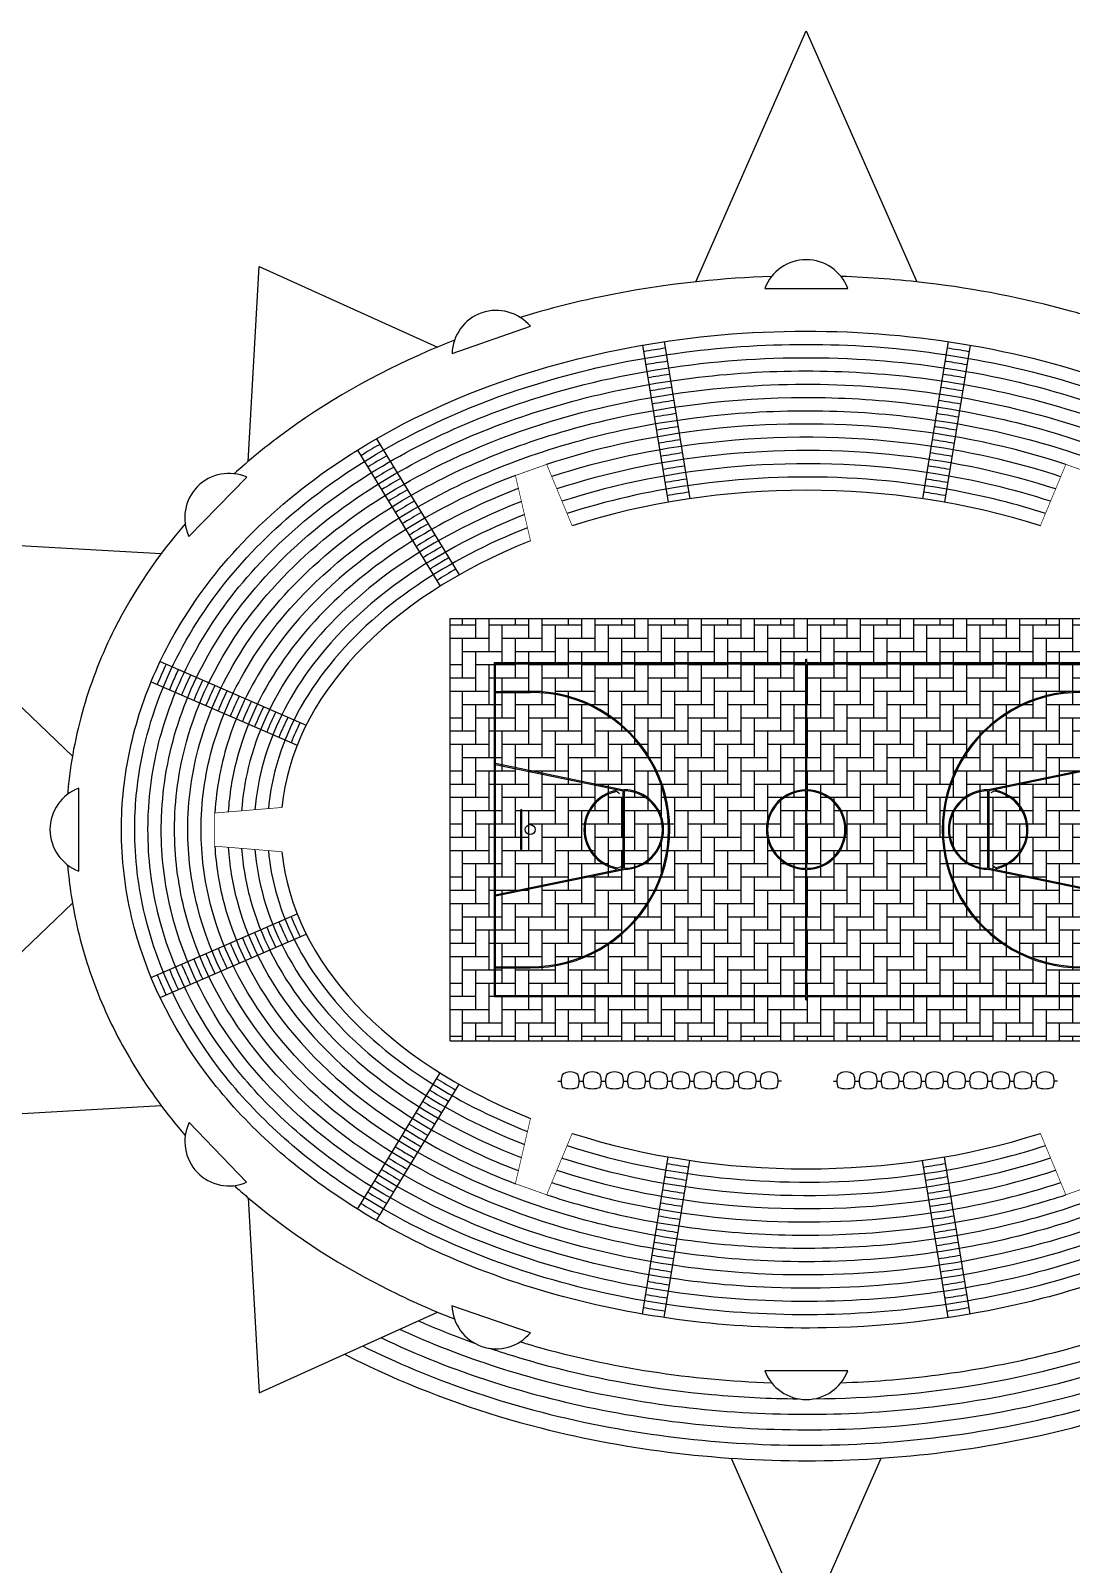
# Model space of a CAD drawing. Header units: inches. Extents: x 78 to 302, y -105 to 74.
# Drawn here: x 163.5 to 210.5, y -43.1 to 26.3 of the extents above; entities that cross this region are included whole.
import ezdxf

# ---------------------------------------------------------------- set-up
doc = ezdxf.new("R2010")
doc.units = ezdxf.units.IN
doc.header["$LTSCALE"] = 0.05
doc.header["$MEASUREMENT"] = 0
for name, color, linetype in [('20', 10, 'Continuous'), ('Duela', 252, 'Continuous'), ('Escaleras', 4, 'Continuous'), ('rayas', 7, 'Continuous')]:
    doc.layers.add(name, color=color, linetype=linetype)

msp = doc.modelspace()

# ---------------------------------------------------------------- hatches: boundary and pattern name
at = {"layer": 'Duela'}
h = msp.add_hatch(dxfattribs=at)
h.set_pattern_fill('AR-HBONE', color=256, scale=0.15, angle=45, style=0)
h.paths.add_polyline_path([(214.6443, -0.29443), (182.4443, -0.29443), (182.4443, -19.39443), (214.6443, -19.39443)])

# ---------------------------------------------------------------- linework, layer by layer
at = {"layer": '20', "const_width": 0.05}
for points in [[(187.30288, -21.22851), (187.46003, -21.22851)], [(188.28103, -21.22851), (188.46003, -21.22851)], [(189.28103, -21.22851), (189.46003, -21.22851)], [(190.28103, -21.22851), (190.46003, -21.22851)], [(191.28103, -21.22851), (191.46003, -21.22851)], [(192.28103, -21.22851), (192.46003, -21.22851)], [(193.28103, -21.22851), (193.46003, -21.22851)], [(194.28103, -21.22851), (194.46003, -21.22851)], [(195.28103, -21.22851), (195.46003, -21.22851)], [(196.28103, -21.22851), (196.46003, -21.22851)], [(197.28119, -21.21311), (197.43833, -21.21311)], [(199.77298, -21.22851), (199.93013, -21.22851)], [(200.75113, -21.22851), (200.93013, -21.22851)], [(201.75113, -21.22851), (201.93013, -21.22851)], [(202.75113, -21.22851), (202.93013, -21.22851)], [(203.75113, -21.22851), (203.93013, -21.22851)], [(204.75113, -21.22851), (204.93013, -21.22851)], [(205.75113, -21.22851), (205.93013, -21.22851)], [(206.75113, -21.22851), (206.93013, -21.22851)], [(207.75113, -21.22851), (207.93013, -21.22851)], [(208.75113, -21.22851), (208.93013, -21.22851)], [(209.75129, -21.21311), (209.90843, -21.21311)]]:
    msp.add_lwpolyline(points, dxfattribs=at)
at = {"layer": '20'}
for centre, radius, start, end in [((187.87053, -21.38811), 0.58333, 53.1301024, 126.8698976), ((188.87053, -21.38811), 0.58333, 53.1301024, 126.8698976), ((189.87053, -21.38811), 0.58333, 53.1301024, 126.8698976), ((190.87053, -21.38811), 0.58333, 53.1301024, 126.8698976), ((191.87053, -21.38811), 0.58333, 53.1301024, 126.8698976), ((192.87053, -21.38811), 0.58333, 53.1301024, 126.8698976), ((193.87053, -21.38811), 0.58333, 53.1301024, 126.8698976), ((194.87053, -21.38811), 0.58333, 53.1301024, 126.8698976), ((195.87053, -21.38811), 0.58333, 53.1301024, 126.8698976), ((196.87053, -21.38811), 0.58333, 53.1301024, 126.8698976), ((200.34063, -21.38811), 0.58333, 53.1301024, 126.8698976), ((201.34063, -21.38811), 0.58333, 53.1301024, 126.8698976), ((202.34063, -21.38811), 0.58333, 53.1301024, 126.8698976), ((203.34063, -21.38811), 0.58333, 53.1301024, 126.8698976), ((204.34063, -21.38811), 0.58333, 53.1301024, 126.8698976), ((205.34063, -21.38811), 0.58333, 53.1301024, 126.8698976), ((206.34063, -21.38811), 0.58333, 53.1301024, 126.8698976), ((207.34063, -21.38811), 0.58333, 53.1301024, 126.8698976), ((208.34063, -21.38811), 0.58333, 53.1301024, 126.8698976), ((209.34063, -21.38811), 0.58333, 53.1301024, 126.8698976), ((188.19136, -21.21311), 0.7315, 156.5014343, 203.4985657), ((187.54969, -21.21311), 0.7315, 336.5014343, 23.4985657), ((189.19136, -21.21311), 0.7315, 156.5014343, 203.4985657), ((188.54969, -21.21311), 0.7315, 336.5014343, 23.4985657), ((190.19136, -21.21311), 0.7315, 156.5014343, 203.4985657), ((189.54969, -21.21311), 0.7315, 336.5014343, 23.4985657), ((191.19136, -21.21311), 0.7315, 156.5014343, 203.4985657), ((190.54969, -21.21311), 0.7315, 336.5014343, 23.4985657), ((192.19136, -21.21311), 0.7315, 156.5014343, 203.4985657), ((191.54969, -21.21311), 0.7315, 336.5014343, 23.4985657), ((193.19136, -21.21311), 0.7315, 156.5014343, 203.4985657), ((192.54969, -21.21311), 0.7315, 336.5014343, 23.4985657), ((194.19136, -21.21311), 0.7315, 156.5014343, 203.4985657), ((193.54969, -21.21311), 0.7315, 336.5014343, 23.4985657), ((195.19136, -21.21311), 0.7315, 156.5014343, 203.4985657), ((194.54969, -21.21311), 0.7315, 336.5014343, 23.4985657), ((196.19136, -21.21311), 0.7315, 156.5014343, 203.4985657), ((195.54969, -21.21311), 0.7315, 336.5014343, 23.4985657), ((197.19136, -21.21311), 0.7315, 156.5014343, 203.4985657), ((196.54969, -21.21311), 0.7315, 336.5014343, 23.4985657), ((200.66146, -21.21311), 0.7315, 156.5014343, 203.4985657), ((200.01979, -21.21311), 0.7315, 336.5014343, 23.4985657), ((201.66146, -21.21311), 0.7315, 156.5014343, 203.4985657), ((201.01979, -21.21311), 0.7315, 336.5014343, 23.4985657), ((202.66146, -21.21311), 0.7315, 156.5014343, 203.4985657), ((202.01979, -21.21311), 0.7315, 336.5014343, 23.4985657), ((203.66146, -21.21311), 0.7315, 156.5014343, 203.4985657), ((203.01979, -21.21311), 0.7315, 336.5014343, 23.4985657), ((204.66146, -21.21311), 0.7315, 156.5014343, 203.4985657), ((204.01979, -21.21311), 0.7315, 336.5014343, 23.4985657), ((205.66146, -21.21311), 0.7315, 156.5014343, 203.4985657), ((205.01979, -21.21311), 0.7315, 336.5014343, 23.4985657), ((206.66146, -21.21311), 0.7315, 156.5014343, 203.4985657), ((206.01979, -21.21311), 0.7315, 336.5014343, 23.4985657), ((207.66146, -21.21311), 0.7315, 156.5014343, 203.4985657), ((207.01979, -21.21311), 0.7315, 336.5014343, 23.4985657), ((208.66146, -21.21311), 0.7315, 156.5014343, 203.4985657), ((208.01979, -21.21311), 0.7315, 336.5014343, 23.4985657), ((209.66146, -21.21311), 0.7315, 156.5014343, 203.4985657), ((209.01979, -21.21311), 0.7315, 336.5014343, 23.4985657), ((187.87053, -20.49124), 1.07227, 250.9489913, 289.0510087), ((188.87053, -20.49124), 1.07227, 250.9489913, 289.0510087), ((189.87053, -20.49124), 1.07227, 250.9489913, 289.0510087), ((190.87053, -20.49124), 1.07227, 250.9489913, 289.0510087), ((191.87053, -20.49124), 1.07227, 250.9489913, 289.0510087), ((192.87053, -20.49124), 1.07227, 250.9489913, 289.0510087), ((193.87053, -20.49124), 1.07227, 250.9489913, 289.0510087), ((194.87053, -20.49124), 1.07227, 250.9489913, 289.0510087), ((195.87053, -20.49124), 1.07227, 250.9489913, 289.0510087), ((196.87053, -20.49124), 1.07227, 250.9489913, 289.0510087), ((200.34063, -20.49124), 1.07227, 250.9489913, 289.0510087), ((201.34063, -20.49124), 1.07227, 250.9489913, 289.0510087), ((202.34063, -20.49124), 1.07227, 250.9489913, 289.0510087), ((203.34063, -20.49124), 1.07227, 250.9489913, 289.0510087), ((204.34063, -20.49124), 1.07227, 250.9489913, 289.0510087), ((205.34063, -20.49124), 1.07227, 250.9489913, 289.0510087), ((206.34063, -20.49124), 1.07227, 250.9489913, 289.0510087), ((207.34063, -20.49124), 1.07227, 250.9489913, 289.0510087), ((208.34063, -20.49124), 1.07227, 250.9489913, 289.0510087), ((209.34063, -20.49124), 1.07227, 250.9489913, 289.0510087)]:
    msp.add_arc(centre, radius, start, end, dxfattribs=at)
at = {"layer": 'Duela'}
for p, q in [((182.4443, -19.39443), (182.4443, -0.29443)), ((182.4443, -0.29443), (214.6443, -0.29443)), ((182.4443, -19.39443), (214.6443, -19.39443))]:
    msp.add_line(p, q, dxfattribs=at)
at = {"layer": 'Escaleras'}
for p, q in [((191.13931, 12.06504), (192.29744, 4.95947)), ((192.12652, 12.22446), (193.28471, 5.11858)), ((204.96073, 12.22446), (203.80255, 5.11858)), ((205.94794, 12.06504), (204.78981, 4.95947)), ((179.11483, 7.83464), (182.84876, 1.67578)), ((178.25698, 7.32073), (181.99006, 1.16326)), ((169.32734, -2.24767), (175.9356, -5.12092)), ((168.92184, -3.1618), (175.52624, -6.03336)), ((168.9225, -16.52678), (175.52624, -13.65549)), ((169.32827, -17.44078), (175.9356, -14.56794)), ((178.25703, -27.00949), (181.99006, -20.85212)), ((179.11485, -27.52347), (182.84876, -21.36464)), ((191.13931, -31.7539), (192.29744, -24.64833)), ((192.12652, -31.91332), (193.28471, -24.80744)), ((204.96073, -31.91332), (203.80255, -24.80744)), ((205.94794, -31.7539), (204.78981, -24.64833))]:
    msp.add_line(p, q, dxfattribs=at)
for points in [[(192.17493, 11.92745), (191.84482, 11.87823), (191.51569, 11.82515), (191.18769, 11.76821)], [(205.89956, 11.76818), (205.57155, 11.82514), (205.24243, 11.87823), (204.91232, 11.92746)], [(192.27143, 11.33537), (191.94128, 11.28618), (191.61215, 11.23308), (191.2842, 11.17607)], [(192.36796, 10.74313), (192.03777, 10.69399), (191.70864, 10.6409), (191.38073, 10.58384)], [(205.70651, 10.58376), (205.3786, 10.64082), (205.04947, 10.69392), (204.71928, 10.74305)], [(192.46445, 10.15112), (192.13421, 10.10207), (191.80507, 10.04899), (191.47721, 9.9919)], [(205.60997, 9.99148), (205.28212, 10.04858), (204.95298, 10.10168), (204.62274, 10.15075)], [(192.56092, 9.55926), (192.23061, 9.51028), (191.90147, 9.45723), (191.57367, 9.4001)], [(205.51344, 9.39923), (205.18564, 9.45638), (204.8565, 9.50946), (204.5262, 9.55847)], [(192.7539, 8.37529), (192.42348, 8.32638), (192.09434, 8.27326), (191.76667, 8.21595)], [(205.41699, 8.80745), (205.08925, 8.8647), (204.76011, 8.91782), (204.42977, 8.96681)], [(192.85044, 7.78296), (192.51997, 7.7341), (192.19082, 7.68097), (191.86322, 7.6236)], [(205.224, 7.62338), (204.89639, 7.68075), (204.56724, 7.73388), (204.23678, 7.78274)], [(179.5816, 7.06474), (179.29193, 6.89791), (179.00588, 6.72667), (178.72364, 6.55099)], [(192.94697, 7.19071), (192.61644, 7.14192), (192.28728, 7.0888), (191.95974, 7.03138)], [(205.12759, 7.03185), (204.80006, 7.08926), (204.4709, 7.14235), (204.14034, 7.19109)], [(179.89284, 6.55136), (179.60299, 6.38457), (179.31693, 6.21333), (179.03487, 6.03764)], [(193.0435, 6.59849), (192.7129, 6.54978), (192.38373, 6.49668), (192.05626, 6.43923)], [(180.20401, 6.03811), (179.91394, 5.87139), (179.62785, 5.70018), (179.34597, 5.52451)], [(193.13997, 6.00661), (192.80929, 5.95799), (192.48012, 5.90489), (192.15273, 5.84737)], [(204.93457, 5.84761), (204.60716, 5.90506), (204.27798, 5.95809), (203.9473, 6.00666)], [(180.51539, 5.52452), (180.22508, 5.3579), (179.93894, 5.18676), (179.6572, 5.01115)], [(180.82655, 5.01128), (180.53599, 4.84469), (180.24984, 4.67357), (179.96834, 4.49795)], [(193.23649, 5.41441), (192.90573, 5.36592), (192.57654, 5.3129), (192.24921, 5.2554)], [(181.13775, 4.49797), (180.84692, 4.33144), (180.56074, 4.16035), (180.27946, 3.98477)], [(181.44894, 3.9847), (181.15782, 3.81822), (180.87161, 3.64717), (180.59057, 3.47162)], [(181.76007, 3.47151), (181.46864, 3.3051), (181.18238, 3.1341), (180.9016, 2.9586)], [(182.07107, 2.95853), (181.7793, 2.79218), (181.49302, 2.62121), (181.21254, 2.44573)], [(182.69327, 1.93225), (182.40082, 1.76592), (182.11452, 1.59495), (181.83469, 1.41954)], [(169.60374, -2.36785), (169.46056, -2.66864), (169.32537, -2.97346), (169.1986, -3.28213)], [(170.70473, -2.84656), (170.5608, -3.14734), (170.42552, -3.4522), (170.29929, -3.76071)], [(171.25503, -3.08582), (171.11048, -3.38645), (170.97497, -3.69114), (170.84894, -3.99969)], [(171.80552, -3.32517), (171.66049, -3.62577), (171.52496, -3.93056), (171.39932, -4.23899)], [(172.9069, -3.80405), (172.76058, -4.1047), (172.62465, -4.40925), (172.49956, -4.71738)], [(173.45763, -4.04351), (173.31064, -4.34424), (173.17459, -4.64877), (173.04997, -4.95669)], [(174.00807, -4.28284), (173.86033, -4.58357), (173.72418, -4.88804), (173.60007, -5.19587)], [(174.55895, -4.52235), (174.41036, -4.82321), (174.27407, -5.12764), (174.15052, -5.43521)], [(175.10939, -4.76168), (174.95992, -5.06265), (174.82356, -5.36705), (174.70075, -5.67444)], [(175.66009, -5.00113), (175.50967, -5.30234), (175.37333, -5.60677), (175.25125, -5.9138)], [(175.25118, -13.77509), (175.37348, -14.08203), (175.51005, -14.38636), (175.66053, -14.68754)], [(173.59992, -14.49305), (173.72408, -14.80081), (173.86024, -15.10528), (174.00797, -15.40607)], [(174.15031, -14.25374), (174.27392, -14.56129), (174.41021, -14.86572), (174.55876, -15.16659)], [(174.70073, -14.01442), (174.82373, -14.3217), (174.96015, -14.62608), (175.10961, -14.92708)], [(171.94902, -15.21086), (172.07454, -15.519), (172.2104, -15.82357), (172.35617, -16.12426)], [(172.49934, -14.97158), (172.62446, -15.27962), (172.76043, -15.58416), (172.9068, -15.88485)], [(173.04968, -14.73229), (173.17436, -15.04021), (173.31044, -15.3447), (173.45747, -15.64542)], [(170.29815, -15.92865), (170.42467, -16.23697), (170.56026, -16.54164), (170.7045, -16.8424)], [(170.84843, -15.68939), (170.97464, -15.99767), (171.11031, -16.30231), (171.25502, -16.60304)], [(171.39871, -15.45013), (171.5246, -15.75835), (171.66036, -16.06295), (171.80558, -16.36366)], [(169.19764, -16.40714), (169.32469, -16.71552), (169.46012, -17.02025), (169.60353, -17.3211)], [(169.74789, -16.1679), (169.87469, -16.47625), (170.01019, -16.78095), (170.154, -17.08176)], [(181.83451, -21.10868), (182.11434, -21.28406), (182.40071, -21.45495), (182.69323, -21.62119)], [(181.21235, -22.1349), (181.49284, -22.31038), (181.77913, -22.48134), (182.07089, -22.64768)], [(181.52342, -21.62181), (181.8036, -21.79725), (182.08991, -21.96818), (182.38204, -22.13447)], [(180.90133, -22.6479), (181.18211, -22.8234), (181.46836, -22.9944), (181.7598, -23.16081)], [(179.657, -24.70034), (179.93872, -24.87595), (180.22485, -25.04709), (180.51518, -25.21372)], [(192.24922, -24.94418), (192.57654, -25.00177), (192.90571, -25.05487), (193.23646, -25.10344)], [(203.85081, -25.10356), (204.18156, -25.05501), (204.51074, -25.00192), (204.83806, -24.94436)], [(179.34592, -25.21345), (179.62783, -25.38907), (179.91394, -25.56024), (180.20403, -25.72693)], [(192.15273, -25.53619), (192.48013, -25.59371), (192.8093, -25.64681), (193.13997, -25.69545)], [(178.72373, -26.2397), (179.00598, -26.41536), (179.29202, -26.58663), (179.58166, -26.7535)], [(179.03484, -25.72655), (179.31693, -25.90219), (179.60301, -26.07339), (179.89289, -26.24015)], [(192.05621, -26.1284), (192.38368, -26.18587), (192.71284, -26.23899), (193.04344, -26.28771)], [(204.04377, -26.28742), (204.37438, -26.23877), (204.70355, -26.18572), (205.03103, -26.12831)], [(178.41262, -26.75286), (178.69501, -26.92855), (178.98101, -27.09987), (179.27045, -27.26682)], [(191.95969, -26.72059), (192.28723, -26.77796), (192.61639, -26.83102), (192.94694, -26.87973)], [(204.14029, -26.87963), (204.47084, -26.83092), (204.80001, -26.77789), (205.12756, -26.72054)], [(191.86324, -27.3123), (192.19086, -27.36959), (192.52002, -27.42265), (192.8505, -27.47146)], [(204.23682, -27.47187), (204.5673, -27.4231), (204.89647, -27.37006), (205.22408, -27.31276)], [(191.76672, -27.90451), (192.0944, -27.96176), (192.42356, -28.01483), (192.75397, -28.0637)], [(204.33323, -28.06336), (204.66365, -28.01451), (204.99281, -27.96147), (205.32049, -27.90425)], [(191.57367, -29.08892), (191.90147, -29.14608), (192.23061, -29.19918), (192.56091, -29.24819)], [(191.6702, -28.49671), (191.99794, -28.55391), (192.32709, -28.607), (192.65744, -28.65594)], [(204.42977, -28.65566), (204.76012, -28.60674), (205.08928, -28.55368), (205.41702, -28.49651)], [(204.5263, -29.24793), (204.8566, -29.19894), (205.18575, -29.14587), (205.51355, -29.08874)], [(191.47714, -29.68118), (191.80499, -29.7383), (192.13413, -29.7914), (192.46437, -29.84049)], [(204.62283, -29.84019), (204.95308, -29.79112), (205.28222, -29.73804), (205.61007, -29.68094)], [(191.3806, -30.27348), (191.7085, -30.33056), (192.03763, -30.38367), (192.36783, -30.43282)], [(204.71934, -30.43227), (205.04953, -30.38312), (205.37866, -30.33), (205.70656, -30.27293)], [(191.28409, -30.86565), (191.61203, -30.92266), (191.94116, -30.97577), (192.27132, -31.02496)], [(204.81588, -31.0246), (205.14602, -30.97539), (205.47515, -30.92227), (205.8031, -30.86524)], [(191.18758, -31.45777), (191.51557, -31.51472), (191.8447, -31.56781), (192.17481, -31.61704)], [(204.91243, -31.61696), (205.24253, -31.56772), (205.57166, -31.51462), (205.89966, -31.45765)]]:
    msp.add_open_spline(points, degree=3, dxfattribs=at)
for points, knots in [([(205.80303, 11.17598), (205.50032, 11.2286), (205.1966, 11.2779), (204.86661, 11.3277), (204.84121, 11.33151), (204.81581, 11.3353)], [10.7324430125, 10.7324430125, 10.7324430125, 10.7324430125, 10.7659403621, 10.7659403621, 10.7687325926, 10.7687325926, 10.7687325926, 10.7687325926]), ([(192.65737, 8.96752), (192.51343, 8.94619), (192.36972, 8.92407), (192.04046, 8.87148), (191.85508, 8.84048), (191.67014, 8.80818)], [4.9379809273, 4.9379809273, 4.9379809273, 4.9379809273, 4.9547669549, 4.9547669549, 4.9765065159, 4.9765065159, 4.9765065159, 4.9765065159]), ([(205.32052, 8.21559), (205.03822, 8.26498), (204.75481, 8.31127), (204.42475, 8.36136), (204.37904, 8.36822), (204.33331, 8.37499)], [10.7312132173, 10.7312132173, 10.7312132173, 10.7312132173, 10.7649317134, 10.7649317134, 10.7703488578, 10.7703488578, 10.7703488578, 10.7703488578]), ([(179.27046, 7.57794), (179.25301, 7.56787), (179.23557, 7.5578), (178.94652, 7.39039), (178.67793, 7.22921), (178.41253, 7.06415)], [5.4412764757, 5.4412764757, 5.4412764757, 5.4412764757, 5.4435592535, 5.4435592535, 5.4791356877, 5.4791356877, 5.4791356877, 5.4791356877]), ([(205.03109, 6.4398), (204.8601, 6.46979), (204.68865, 6.49858), (204.35946, 6.55142), (204.20181, 6.57566), (204.04382, 6.59889)], [4.4472054557, 4.4472054557, 4.4472054557, 4.4472054557, 4.468646613, 4.468646613, 4.4882680933, 4.4882680933, 4.4882680933, 4.4882680933]), ([(204.83811, 5.25581), (204.83077, 5.2571), (204.82343, 5.25839), (204.49603, 5.31573), (204.17418, 5.36745), (203.85083, 5.41483)], [4.446595385, 4.446595385, 4.446595385, 4.446595385, 4.4475472091, 4.4475472091, 4.4890547881, 4.4890547881, 4.4890547881, 4.4890547881]), ([(182.38214, 2.44543), (182.1661, 2.32243), (181.95324, 2.19688), (181.66993, 2.02375), (181.59656, 1.97836), (181.5236, 1.93266)], [5.4350907833, 5.4350907833, 5.4350907833, 5.4350907833, 5.470124213, 5.470124213, 5.4824612729, 5.4824612729, 5.4824612729, 5.4824612729]), ([(170.15424, -2.6072), (170.05696, -2.81099), (169.96349, -3.01666), (169.8314, -3.32286), (169.78972, -3.42195), (169.74895, -3.52142)], [5.9838553226, 5.9838553226, 5.9838553226, 5.9838553226, 6.0110267759, 6.0110267759, 6.0239500687, 6.0239500687, 6.0239500687, 6.0239500687]), ([(172.35617, -3.5646), (172.2168, -3.85215), (172.08647, -4.14334), (171.96008, -4.4513), (171.95461, -4.46468), (171.94916, -4.47807)], [5.9799759299, 5.9799759299, 5.9799759299, 5.9799759299, 6.0242957217, 6.0242957217, 6.0263077345, 6.0263077345, 6.0263077345, 6.0263077345]), ([(180.59027, -23.16098), (180.8615, -23.33042), (181.13756, -23.49566), (181.42834, -23.66244), (181.43848, -23.66825), (181.44864, -23.67405)], [7.0850725771, 7.0850725771, 7.0850725771, 7.0850725771, 7.1275876392, 7.1275876392, 7.1291237255, 7.1291237255, 7.1291237255, 7.1291237255]), ([(179.96808, -24.18723), (180.03654, -24.22993), (180.10527, -24.27236), (180.38903, -24.44578), (180.60641, -24.57444), (180.82632, -24.70051)], [7.0857497577, 7.0857497577, 7.0857497577, 7.0857497577, 7.0959844043, 7.0959844043, 7.1278371559, 7.1278371559, 7.1278371559, 7.1278371559]), ([(180.27917, -23.67411), (180.44444, -23.77727), (180.61141, -23.87889), (180.89836, -24.04916), (181.01752, -24.11861), (181.13748, -24.18729)], [7.0854197894, 7.0854197894, 7.0854197894, 7.0854197894, 7.1107120406, 7.1107120406, 7.1284655013, 7.1284655013, 7.1284655013, 7.1284655013]), ([(203.94734, -25.69579), (204.07869, -25.67649), (204.2098, -25.65648), (204.53924, -25.60431), (204.73724, -25.57124), (204.93458, -25.53656)], [1.7945279586, 1.7945279586, 1.7945279586, 1.7945279586, 1.811112054, 1.811112054, 1.8362799256, 1.8362799256, 1.8362799256, 1.8362799256])]:
    msp.add_open_spline(points, degree=3, knots=knots, dxfattribs=at)
at = {"layer": 'rayas'}
for p, q in [((196.66935, 14.63088), (200.41935, 14.63087)), ((182.52897, 11.67942), (186.06925, 12.91593)), ((170.62823, 3.41773), (173.25797, 6.09112)), ((184.4443, -2.29443), (198.5193, -2.29443)), ((184.4443, -17.39443), (184.4443, -2.29443)), ((184.4943, -2.34443), (198.5193, -2.34443)), ((184.4943, -17.34443), (184.4943, -2.34443)), ((198.5193, -2.14443), (198.5693, -2.14443)), ((198.5193, -2.29443), (198.5193, -2.14443)), ((198.5193, -8.0446), (198.5193, -2.34443)), ((198.5693, -2.29443), (198.5693, -2.14443)), ((198.5693, -2.29443), (212.6443, -2.29443)), ((198.5693, -2.34443), (212.5943, -2.34443)), ((198.5693, -8.0446), (198.5693, -2.34443)), ((184.4443, -3.59443), (186.0643, -3.59443)), ((184.4443, -3.64443), (186.0643, -3.64443)), ((184.48417, -6.89339), (190.2693, -8.09032)), ((184.4943, -6.84443), (190.2943, -8.04443)), ((212.5693, -6.84443), (206.7693, -8.04443)), ((212.57943, -6.89339), (206.7943, -8.09032)), ((165.64884, -11.71938), (165.64885, -7.96938)), ((190.09828, -8.22939), (189.88917, -8.0515)), ((190.2693, -11.59854), (190.2693, -8.09032)), ((190.3193, -11.59425), (190.3193, -8.09461)), ((198.5193, -11.59425), (198.5193, -8.09461)), ((198.5693, -11.59425), (198.5693, -8.09461)), ((206.7443, -8.09461), (206.7443, -11.59425)), ((206.7943, -8.09032), (206.7943, -11.59854)), ((207.16397, -8.04831), (206.89213, -8.1791)), ((185.6393, -10.74443), (185.6393, -8.9509)), ((185.6893, -8.9509), (185.6393, -8.9509)), ((185.6893, -10.74443), (185.6893, -8.9509)), ((185.6893, -10.74443), (185.6393, -10.74443)), ((184.48417, -12.79547), (190.2693, -11.59854)), ((184.4943, -12.84443), (190.2943, -11.64443)), ((189.89963, -11.64055), (190.17147, -11.50976)), ((198.5193, -17.34443), (198.5193, -11.64426)), ((198.5693, -17.34443), (198.5693, -11.64426)), ((212.5693, -12.84443), (206.7693, -11.64443)), ((212.57943, -12.79547), (206.7943, -11.59854)), ((206.96531, -11.45947), (207.17442, -11.63735)), ((184.4443, -16.04443), (186.0643, -16.04443)), ((184.4443, -16.09443), (186.0643, -16.09443)), ((184.4443, -17.39443), (198.5193, -17.39443)), ((184.4943, -17.34443), (198.5193, -17.34443)), ((198.5193, -17.54443), (198.5193, -17.39443)), ((198.5193, -17.54443), (198.5693, -17.54443)), ((198.5693, -17.34443), (212.5943, -17.34443)), ((198.5693, -17.54443), (198.5693, -17.39443)), ((198.5693, -17.39443), (212.6443, -17.39443)), ((173.24149, -25.79592), (170.64356, -23.09162)), ((186.0704, -32.59768), (182.52512, -31.37558)), ((200.41863, -34.31992), (196.66863, -34.31991))]:
    msp.add_line(p, q, dxfattribs=at)
for points in [[(193.5443, 14.92805), (198.5443, 26.28581), (203.5443, 14.92748)], [(173.30864, 6.80264), (173.8096, 15.62081), (181.86657, 11.97585)], [(165.36467, -6.52211), (154.95353, 3.45679), (169.37857, 2.63701)], [(165.36467, -13.16675), (154.95353, -23.14565), (169.37857, -22.32587)], [(173.30864, -26.4915), (173.8096, -35.30967), (181.86657, -31.6647)], [(195.15352, -38.27235), (198.5443, -45.97467), (201.93497, -38.27218)]]:
    msp.add_lwpolyline(points, dxfattribs=at)
at = {"layer": 'rayas', "const_width": 0.03}
for points in [[(186.07677, 3.21767), (185.39294, 6.16982), (186.80722, 6.67177), (187.96047, 3.89319)], [(211.01183, 3.21767), (211.69565, 6.16982), (210.28137, 6.67177), (209.12812, 3.89319)], [(174.83209, -8.84443), (171.80352, -9.09443), (171.80345, -10.59443), (174.83209, -10.84443)], [(186.07677, -22.90652), (185.39294, -25.85868), (186.80722, -26.36062), (187.96047, -23.58204)], [(211.01183, -22.90652), (211.69565, -25.85868), (210.28137, -26.36062), (209.12812, -23.58204)]]:
    msp.add_lwpolyline(points, dxfattribs=at)
at = {"layer": 'rayas'}
msp.add_circle((186.0643, -9.84443), 0.225, dxfattribs=at)
for centre, radius, start, end in [((198.54435, 13.92596), 2.00313, 20.6038367, 159.3958702), ((184.53154, 11.63218), 2.00313, 39.8566581, 178.6486917), ((172.44564, 4.26009), 2.00313, 66.0755993, 204.8676329), ((186.1205, -9.84443), 6.25025, 269.480613, 90.519387), ((186.1205, -9.84443), 6.20025, 269.480613, 90.519387), ((210.94309, -9.84443), 6.25025, 89.480613, 270.519387), ((210.94309, -9.84443), 6.20025, 89.480613, 270.519387), ((166.35376, -9.84439), 2.00313, 110.6038367, 249.3958702), ((190.2943, -9.84443), 1.8, 101.8165657, 259.2190442), ((190.2943, -9.84443), 1.75, 100.5357081, 261.4950747), ((190.2943, -9.84443), 1.8, 270, 90), ((190.2943, -9.84443), 1.75, 270.818539, 89.181461), ((198.5443, -9.84443), 1.8, 90.7958003, 269.2041997), ((198.5443, -9.84443), 1.75, 90.818539, 269.181461), ((198.5443, -9.84443), 1.8, 270.7958003, 89.2041997), ((198.5443, -9.84443), 1.75, 270.818539, 89.181461), ((206.7693, -9.84443), 1.8, 90, 270), ((206.7693, -9.84443), 1.75, 90.818539, 269.181461), ((206.7693, -9.84443), 1.75, 280.5357081, 81.4950747), ((206.7693, -9.84443), 1.8, 281.8165657, 79.2190442), ((172.45088, -23.95542), 2.00313, 154.4545847, 293.2466182), ((184.52749, -31.32019), 2.00313, 181.5842905, 320.376324), ((198.54363, -33.615), 2.00313, 200.6038367, 339.3958702)]:
    msp.add_arc(centre, radius, start, end, dxfattribs=at)
for start_param, end_param in [(4.25077228, 5.17400568), (5.26471338, 6.21796521), (6.34840541, 7.30165723), (1.10917962, 2.03241303)]:
    msp.add_ellipse((198.5443, -9.84443), major_axis=(-23.76273, 0), ratio=0.64569911, start_param=start_param, end_param=end_param, dxfattribs=at)
for points, knots in [([(196.97571, 15.17171), (194.79369, 15.09796), (192.61942, 14.8702), (188.83117, 14.19215), (187.201, 13.80345), (185.60993, 13.32027)], [4.764646918, 4.764646918, 4.764646918, 4.764646918, 4.982920965, 4.982920965, 5.152157303, 5.152157303, 5.152157303, 5.152157303]), ([(211.47955, 13.31991), (211.15296, 13.41905), (210.82472, 13.51423), (208.38492, 14.1894), (206.21279, 14.61165), (202.72011, 15.02841), (201.41797, 15.12758), (200.113, 15.1717)], [4.272538606, 4.272538606, 4.272538606, 4.272538606, 4.307275551, 4.307275551, 4.529549328, 4.529549328, 4.660093969, 4.660093969, 4.660093969, 4.660093969]), ([(167.58157, -9.84443), (167.58157, -11.17899), (167.73852, -12.50426), (168.64916, -16.37899), (169.83667, -18.77349), (172.9915, -22.97349), (174.94379, -24.76889), (180.2216, -28.3979), (183.78893, -29.9579), (191.38807, -31.99015), (195.42436, -32.46025), (202.48413, -32.31559), (205.51417, -31.93731), (211.36314, -30.54679), (214.17928, -29.52888), (219.34564, -26.84411), (221.7014, -25.17703), (224.79054, -22.05438), (225.77627, -20.83745), (227.45042, -18.19525), (228.13689, -16.77217), (229.11868, -13.77842), (229.41399, -12.21255), (229.55975, -9.04429), (229.40945, -7.44759), (228.68855, -4.37116), (228.12161, -2.89012), (226.65559, -0.12352), (225.75819, 1.16514), (223.23694, 4.08138), (221.4689, 5.58867), (217.57656, 8.16516), (215.44782, 9.23518), (208.63292, 11.83257), (203.56648, 12.70361), (193.42828, 12.69219), (188.364, 11.81106), (181.45308, 9.15583), (179.23321, 8.01952), (175.60373, 5.54143), (174.12005, 4.28458), (171.72399, 1.68), (170.75827, 0.378), (169.35576, -2.0988), (168.84764, -3.23038), (168.07367, -5.58761), (167.80723, -6.81018), (167.61333, -8.64613), (167.58157, -9.2447), (167.58157, -9.84443)], [0, 0, 0, 0, 0.15072862, 0.15072862, 0.45218586, 0.45218586, 0.7536431, 0.7536431, 1.17799941, 1.17799941, 1.60235572, 1.60235572, 1.92376819, 1.92376819, 2.2484611, 2.2484611, 2.57315401, 2.57315401, 2.75278641, 2.75278641, 2.93241882, 2.93241882, 3.11205123, 3.11205123, 3.29168363, 3.29168363, 3.47131604, 3.47131604, 3.65094844, 3.65094844, 3.91481199, 3.91481199, 4.17867555, 4.17867555, 4.71402068, 4.71402068, 5.24936581, 5.24936581, 5.52574649, 5.52574649, 5.7469954, 5.7469954, 5.932487, 5.932487, 6.07396896, 6.07396896, 6.21545092, 6.21545092, 6.28318531, 6.28318531, 6.28318531, 6.28318531]), ([(168.18157, -9.84443), (168.18157, -11.14687), (168.33651, -12.44075), (169.23617, -16.22417), (170.41008, -18.56483), (173.53804, -22.67364), (175.47805, -24.4329), (180.76829, -28.0077), (184.37445, -29.54144), (192.05873, -31.49406), (196.14012, -31.90967), (204.22712, -31.60234), (208.2308, -30.88296), (213.98262, -28.89392), (215.94365, -28.00967), (219.54337, -25.91656), (221.18902, -24.71525), (223.82178, -22.24165), (224.87282, -21.03098), (226.62679, -18.44543), (227.34064, -17.07839), (228.39409, -14.19626), (228.73086, -12.68191), (228.97575, -9.60888), (228.87905, -8.05035), (228.26693, -5.03203), (227.75398, -3.57179), (226.31882, -0.69185), (225.36249, 0.71041), (223.14811, 3.26162), (221.88806, 4.41426), (217.60163, 7.62888), (214.18019, 9.26879), (206.81683, 11.48653), (202.87389, 12.06225), (194.96709, 12.13038), (191.00589, 11.6236), (184.90384, 9.91183), (182.61605, 9.02146), (178.60354, 6.91676), (176.84343, 5.74849), (174.00288, 3.31347), (172.85666, 2.11062), (170.88122, -0.52799), (170.05312, -1.9645), (168.81518, -5.02368), (168.40953, -6.64867), (168.2059, -8.8146), (168.18157, -9.32911), (168.18157, -9.84443)], [0, 0, 0, 0, 0.15247435, 0.15247435, 0.45742304, 0.45742304, 0.76237173, 0.76237173, 1.19583595, 1.19583595, 1.62930016, 1.62930016, 2.06276438, 2.06276438, 2.30396781, 2.30396781, 2.53956567, 2.53956567, 2.72843521, 2.72843521, 2.90956044, 2.90956044, 3.09068566, 3.09068566, 3.27181088, 3.27181088, 3.45293611, 3.45293611, 3.65262186, 3.65262186, 3.85230761, 3.85230761, 4.27562567, 4.27562567, 4.69894373, 4.69894373, 5.12226179, 5.12226179, 5.39465257, 5.39465257, 5.63755551, 5.63755551, 5.83265632, 5.83265632, 6.02775713, 6.02775713, 6.22285793, 6.22285793, 6.28318531, 6.28318531, 6.28318531, 6.28318531]), ([(182.63901, 12.28857), (182.24144, 12.13231), (181.84712, 11.96964), (179.05868, 10.76299), (176.79201, 9.48203), (174.01876, 7.40431), (173.33538, 6.84314), (172.68013, 6.24945)], [5.259291716, 5.259291716, 5.259291716, 5.259291716, 5.303105951, 5.303105951, 5.571905589, 5.571905589, 5.663901501, 5.663901501, 5.663901501, 5.663901501]), ([(168.78157, -9.84443), (168.78157, -11.11471), (168.93453, -12.37722), (169.8235, -16.06939), (170.98426, -18.35661), (174.08749, -22.37518), (176.01699, -24.09894), (180.37621, -26.99013), (182.80964, -28.15936), (189.19149, -30.35883), (193.3243, -31.07177), (201.651, -31.27687), (205.83703, -30.76922), (212.15788, -28.97788), (214.46868, -28.06158), (218.55184, -25.86492), (220.35451, -24.6203), (223.24554, -21.99677), (224.40163, -20.68181), (226.20001, -17.98168), (226.88724, -16.62838), (227.85508, -13.85934), (228.15361, -12.45159), (228.36789, -9.6005), (228.27946, -8.157), (227.72822, -5.35298), (227.26698, -3.99139), (226.03372, -1.4221), (225.26287, -0.21221), (222.97623, 2.66141), (221.28438, 4.19829), (217.49775, 6.8335), (215.40004, 7.93418), (209.21946, 10.37798), (204.84309, 11.26331), (195.97625, 11.6512), (191.4888, 11.15088), (184.0838, 9.04652), (181.03338, 7.70987), (176.60885, 4.81878), (175.01882, 3.49883), (172.61019, 0.86303), (171.69886, -0.37818), (170.32791, -2.83312), (169.81946, -4.01836), (169.08846, -6.48442), (168.86625, -7.76143), (168.78826, -9.31441), (168.78157, -9.57934), (168.78157, -9.84443)], [0, 0, 0, 0, 0.15434907, 0.15434907, 0.4630472, 0.4630472, 0.77174534, 0.77174534, 1.08044347, 1.08044347, 1.53254259, 1.53254259, 1.98464172, 1.98464172, 2.26543704, 2.26543704, 2.52328754, 2.52328754, 2.73515017, 2.73515017, 2.91932473, 2.91932473, 3.0936077, 3.0936077, 3.26789068, 3.26789068, 3.44217365, 3.44217365, 3.61645662, 3.61645662, 3.88955074, 3.88955074, 4.16264486, 4.16264486, 4.64482298, 4.64482298, 5.1270011, 5.1270011, 5.50386167, 5.50386167, 5.75002432, 5.75002432, 5.93690162, 5.93690162, 6.09393825, 6.09393825, 6.25097487, 6.25097487, 6.28318531, 6.28318531, 6.28318531, 6.28318531]), ([(169.38157, -9.84443), (169.38157, -11.0826), (169.53261, -12.31379), (170.41128, -15.91498), (171.55956, -18.14932), (174.64077, -22.07882), (176.56192, -23.76783), (180.91615, -26.59802), (183.35238, -27.73995), (189.41946, -29.76024), (193.17958, -30.41715), (201.68342, -30.73315), (206.43758, -30.11459), (213.70787, -27.78341), (216.45479, -26.48589), (221.2703, -23.19513), (223.34525, -21.19837), (225.75257, -17.56376), (226.44658, -16.15907), (227.40825, -13.20904), (227.675, -11.66494), (227.72389, -8.94771), (227.60995, -7.78037), (227.12705, -5.50503), (226.75889, -4.39408), (225.80136, -2.27193), (225.21297, -1.25899), (223.17551, 1.6043), (221.45901, 3.27653), (216.33254, 7.00671), (212.52872, 8.67796), (205.14448, 10.52367), (201.66635, 10.9258), (194.72089, 10.86712), (191.25512, 10.40888), (185.2231, 8.78371), (182.59831, 7.73739), (178.60592, 5.47957), (177.10337, 4.42523), (174.41159, 2.03992), (173.22293, 0.70868), (171.4003, -2.01516), (170.7143, -3.37344), (169.76692, -6.14962), (169.4866, -7.55907), (169.38975, -9.26937), (169.38157, -9.55678), (169.38157, -9.84443)], [0, 0, 0, 0, 0.15637571, 0.15637571, 0.46912712, 0.46912712, 0.78187853, 0.78187853, 1.09462994, 1.09462994, 1.51329184, 1.51329184, 2.03186396, 2.03186396, 2.38451783, 2.38451783, 2.7371717, 2.7371717, 2.93375287, 2.93375287, 3.13033405, 3.13033405, 3.27772113, 3.27772113, 3.42510821, 3.42510821, 3.57249529, 3.57249529, 3.86726944, 3.86726944, 4.34283578, 4.34283578, 4.72524113, 4.72524113, 5.10764648, 5.10764648, 5.43181694, 5.43181694, 5.65347047, 5.65347047, 5.875124, 5.875124, 6.06647788, 6.06647788, 6.24685665, 6.24685665, 6.28318531, 6.28318531, 6.28318531, 6.28318531]), ([(169.98157, -9.84443), (169.98157, -11.05061), (170.13077, -12.25062), (170.99972, -15.76138), (172.13641, -17.9436), (175.19912, -21.78552), (177.11468, -23.44068), (181.47039, -26.21027), (183.91306, -27.32443), (189.83104, -29.22105), (193.40937, -29.82724), (201.89611, -30.13797), (206.82418, -29.45162), (214.20022, -26.92235), (216.93228, -25.5416), (221.04914, -22.50203), (222.6017, -20.99574), (224.69373, -18.16315), (225.39819, -16.93775), (226.4668, -14.3561), (226.83033, -12.99941), (227.13591, -10.4777), (227.14178, -9.31973), (226.88126, -7.03622), (226.61787, -5.91113), (225.68568, -3.27507), (224.89266, -1.81056), (222.53828, 1.41271), (220.79934, 3.05941), (216.81583, 5.85975), (214.56981, 7.0153), (208.59299, 9.25567), (204.66351, 10.0385), (196.68675, 10.44846), (192.6425, 10.07428), (186.30111, 8.49894), (183.86162, 7.60774), (179.83909, 5.55551), (178.18146, 4.48304), (175.228, 2.02701), (173.93035, 0.64052), (171.82259, -2.42207), (171.01364, -4.09984), (170.16712, -7.1654), (169.98157, -8.50192), (169.98157, -9.84443)], [0, 0, 0, 0, 0.15858416, 0.15858416, 0.47575249, 0.47575249, 0.79292082, 0.79292082, 1.11008914, 1.11008914, 1.51413105, 1.51413105, 2.05898608, 2.05898608, 2.42304122, 2.42304122, 2.69660848, 2.69660848, 2.88007687, 2.88007687, 3.06354526, 3.06354526, 3.21492362, 3.21492362, 3.36630199, 3.36630199, 3.58245136, 3.58245136, 3.88441143, 3.88441143, 4.18637149, 4.18637149, 4.63297103, 4.63297103, 5.07957058, 5.07957058, 5.3811802, 5.3811802, 5.6230126, 5.6230126, 5.864845, 5.864845, 6.10667739, 6.10667739, 6.28318531, 6.28318531, 6.28318531, 6.28318531]), ([(170.58157, -9.84443), (170.58157, -11.01886), (170.72905, -12.18796), (171.58909, -15.60919), (172.71545, -17.74037), (175.76425, -21.49662), (177.67774, -23.11901), (182.04303, -25.82827), (184.49667, -26.91403), (190.27503, -28.68761), (193.67724, -29.24216), (200.96485, -29.49717), (204.85491, -29.08443), (211.32697, -27.39973), (214.01124, -26.33557), (218.05909, -24.0165), (219.57536, -22.9215), (222.2382, -20.45033), (223.38494, -19.07374), (225.04324, -16.31912), (225.62596, -14.97896), (226.38022, -12.19846), (226.54911, -10.75603), (226.44348, -7.88056), (226.16641, -6.45453), (225.21579, -3.72652), (224.54203, -2.42676), (222.87452, -0.00828), (221.88183, 1.11001), (219.64164, 3.15127), (218.39402, 4.07431), (214.53486, 6.4272), (211.67321, 7.60779), (205.57523, 9.21988), (202.33922, 9.65161), (195.84442, 9.73713), (192.58745, 9.39377), (186.41093, 7.94933), (183.49005, 6.85146), (179.19368, 4.44061), (177.62881, 3.32783), (175.03424, 0.9433), (173.96378, -0.30052), (172.21892, -2.99864), (171.54488, -4.45345), (170.76474, -7.23685), (170.58157, -8.5382), (170.58157, -9.84443)], [0, 0, 0, 0, 0.16101434, 0.16101434, 0.48304302, 0.48304302, 0.80507169, 0.80507169, 1.12710037, 1.12710037, 1.51661951, 1.51661951, 1.95384295, 1.95384295, 2.29661057, 2.29661057, 2.53369349, 2.53369349, 2.77077641, 2.77077641, 2.96823691, 2.96823691, 3.1656974, 3.1656974, 3.3631579, 3.3631579, 3.5606184, 3.5606184, 3.7580789, 3.7580789, 3.9555394, 3.9555394, 4.32361313, 4.32361313, 4.69168687, 4.69168687, 5.0597606, 5.0597606, 5.42783434, 5.42783434, 5.67078099, 5.67078099, 5.88744126, 5.88744126, 6.10410152, 6.10410152, 6.28318531, 6.28318531, 6.28318531, 6.28318531]), ([(171.18157, -9.84443), (171.18157, -10.98754), (171.3275, -12.12616), (172.1798, -15.45932), (173.29758, -17.54094), (176.33858, -21.21396), (178.2546, -22.80492), (182.63981, -25.45393), (185.11016, -26.5104), (190.77107, -28.1639), (194.016, -28.66603), (200.80803, -28.87735), (204.35754, -28.52338), (211.02985, -26.91524), (214.15363, -25.6645), (218.36243, -23.06882), (219.74354, -22.00355), (222.09103, -19.68981), (223.07497, -18.45374), (224.59736, -15.86658), (225.15538, -14.52619), (225.84384, -11.75525), (225.97235, -10.32202), (225.77431, -7.47967), (225.44789, -6.07695), (224.39393, -3.40166), (223.66718, -2.13199), (221.41691, 0.85026), (219.67704, 2.4393), (215.66171, 5.13182), (213.38468, 6.23781), (207.88516, 8.13885), (204.56778, 8.78958), (197.81527, 9.23337), (194.3827, 9.02756), (187.83815, 7.77385), (184.7252, 6.72835), (179.72992, 4.12879), (177.72266, 2.7055), (174.8922, -0.11555), (173.89413, -1.39554), (172.48763, -3.86883), (172.00019, -5.02504), (171.34904, -7.40409), (171.18157, -8.62252), (171.18157, -9.84443)], [0, 0, 0, 0, 0.16372082, 0.16372082, 0.49116247, 0.49116247, 0.81860412, 0.81860412, 1.14604577, 1.14604577, 1.52257405, 1.52257405, 1.92789805, 1.92789805, 2.33322204, 2.33322204, 2.56158821, 2.56158821, 2.77839213, 2.77839213, 2.98255975, 2.98255975, 3.18672738, 3.18672738, 3.390895, 3.390895, 3.59506262, 3.59506262, 3.90791871, 3.90791871, 4.2207748, 4.2207748, 4.61074697, 4.61074697, 5.00071915, 5.00071915, 5.39069133, 5.39069133, 5.70835375, 5.70835375, 5.93103322, 5.93103322, 6.10817846, 6.10817846, 6.28318531, 6.28318531, 6.28318531, 6.28318531]), ([(210.28144, 6.6719), (210.16034, 6.71178), (210.03883, 6.75103), (207.38032, 7.59279), (204.67015, 8.12086), (199.14365, 8.5909), (196.3292, 8.53517), (191.24842, 7.89032), (188.96219, 7.38192), (186.80691, 6.67229)], [4.240603887, 4.240603887, 4.240603887, 4.240603887, 4.25622385, 4.25622385, 4.581205607, 4.581205607, 4.906187364, 4.906187364, 5.184146135, 5.184146135, 5.184146135, 5.184146135]), ([(210.05077, 6.11615), (207.96983, 6.79803), (205.76217, 7.29127), (200.42436, 7.97843), (197.24962, 8.00257), (191.70032, 7.37248), (189.29383, 6.85585), (187.03767, 6.11653)], [4.242488637, 4.242488637, 4.242488637, 4.242488637, 4.515546433, 4.515546433, 4.886198252, 4.886198252, 5.182258963, 5.182258963, 5.182258963, 5.182258963]), ([(209.82004, 5.56026), (207.60352, 6.28298), (205.23663, 6.78959), (200.04374, 7.37086), (197.20221, 7.37776), (191.95314, 6.81024), (189.53151, 6.29914), (187.26829, 5.56089)], [4.244443537, 4.244443537, 4.244443537, 4.244443537, 4.540429411, 4.540429411, 4.878049027, 4.878049027, 5.180312151, 5.180312151, 5.180312151, 5.180312151]), ([(209.58937, 5.00449), (207.93081, 5.54273), (206.1842, 5.95883), (201.65387, 6.67585), (198.80812, 6.80159), (193.21105, 6.42666), (190.46078, 5.92532), (187.77202, 5.09266), (187.6352, 5.04927), (187.49899, 5.00505)], [4.24648006, 4.24648006, 4.24648006, 4.24648006, 4.471960328, 4.471960328, 4.815865408, 4.815865408, 5.159770489, 5.159770489, 5.178290834, 5.178290834, 5.178290834, 5.178290834]), ([(185.39279, 6.17046), (183.10872, 5.29948), (181.0008, 4.19334), (177.22321, 1.49105), (175.57893, -0.12802), (173.52347, -3.13251), (172.8845, -4.40008), (172.08871, -6.81902), (171.87029, -7.95243), (171.80352, -9.09443)], [5.245804055, 5.245804055, 5.245804055, 5.245804055, 5.549075997, 5.549075997, 5.866982874, 5.866982874, 6.074110518, 6.074110518, 6.245674051, 6.245674051, 6.245674051, 6.245674051]), ([(185.52949, 5.58031), (185.47371, 5.55886), (185.41804, 5.53727), (182.64008, 4.45059), (180.18744, 3.04553), (176.8295, 0.22627), (175.68004, -1.02289), (173.85272, -3.73525), (173.1761, -5.19548), (172.58447, -7.48185), (172.45869, -8.26107), (172.40764, -9.04456)], [5.24928636, 5.24928636, 5.24928636, 5.24928636, 5.25685007, 5.25685007, 5.627501889, 5.627501889, 5.872598906, 5.872598906, 6.117695923, 6.117695923, 6.24121219, 6.24121219, 6.24121219, 6.24121219]), ([(209.35882, 4.44902), (208.70663, 4.65974), (208.04018, 4.85134), (205.1341, 5.58671), (202.77996, 5.93468), (198.01784, 6.17151), (195.61045, 6.06033), (191.3598, 5.44725), (189.49258, 5.01821), (187.72973, 4.44912)], [4.248588004, 4.248588004, 4.248588004, 4.248588004, 4.338887347, 4.338887347, 4.635520812, 4.635520812, 4.932154278, 4.932154278, 5.176187452, 5.176187452, 5.176187452, 5.176187452]), ([(185.66624, 4.98994), (183.18175, 4.02668), (180.93113, 2.77804), (177.58739, 0.1403), (176.34546, -1.15014), (174.40089, -3.95876), (173.69904, -5.47517), (173.16224, -7.6909), (173.06005, -8.34128), (173.0125, -8.99463)], [5.252912299, 5.252912299, 5.252912299, 5.252912299, 5.597129151, 5.597129151, 5.862557308, 5.862557308, 6.127985466, 6.127985466, 6.236295363, 6.236295363, 6.236295363, 6.236295363]), ([(185.80304, 4.39935), (184.05927, 3.71755), (182.43777, 2.89359), (178.96593, 0.62573), (177.27622, -0.93486), (175.09383, -3.96393), (174.40712, -5.35434), (173.806, -7.50277), (173.67681, -8.22192), (173.61811, -8.94464)], [5.256689036, 5.256689036, 5.256689036, 5.256689036, 5.50367557, 5.50367557, 5.847580651, 5.847580651, 6.104546708, 6.104546708, 6.230846776, 6.230846776, 6.230846776, 6.230846776]), ([(170.46177, 3.98298), (169.22071, 2.54763), (168.13432, 0.95895), (166.69946, -1.90151), (166.22579, -3.09577), (165.51175, -5.56663), (165.26962, -6.84294), (165.15307, -8.17423), (165.15005, -8.20984), (165.14713, -8.24546)], [5.773694461, 5.773694461, 5.773694461, 5.773694461, 5.969928674, 5.969928674, 6.098474908, 6.098474908, 6.227021141, 6.227021141, 6.230552414, 6.230552414, 6.230552414, 6.230552414]), ([(185.93985, 3.80874), (184.11206, 3.08782), (182.4279, 2.20843), (179.28487, 0.0636), (177.87744, -1.23553), (175.69871, -4.06694), (174.92805, -5.6), (174.37575, -7.74835), (174.27665, -8.32037), (174.22461, -8.89457)], [5.260608801, 5.260608801, 5.260608801, 5.260608801, 5.52542121, 5.52542121, 5.822054676, 5.822054676, 6.118688141, 6.118688141, 6.224772543, 6.224772543, 6.224772543, 6.224772543]), ([(171.80345, -10.59443), (171.8536, -11.45447), (171.98967, -12.30925), (172.77243, -15.31306), (173.8841, -17.34716), (176.9256, -20.94015), (178.85032, -22.50137), (182.40714, -24.58502), (183.86081, -25.27461), (185.39294, -25.85868)], [6.32070574, 6.32070574, 6.32070574, 6.32070574, 6.449965807, 6.449965807, 6.783526806, 6.783526806, 7.117087805, 7.117087805, 7.32053898, 7.32053898, 7.32053898, 7.32053898]), ([(172.40766, -10.6443), (172.46075, -11.45824), (172.59452, -12.26747), (173.36787, -15.17233), (174.477, -17.16184), (177.53058, -20.67907), (179.47248, -22.21271), (182.90396, -24.15262), (184.18474, -24.7517), (185.52965, -25.26849)], [6.325161299, 6.325161299, 6.325161299, 6.325161299, 6.453490603, 6.453490603, 6.794101195, 6.794101195, 7.134711787, 7.134711787, 7.317059067, 7.317059067, 7.317059067, 7.317059067]), ([(173.01253, -10.69423), (173.06857, -11.46376), (173.20044, -12.22912), (173.86284, -14.65646), (174.68303, -16.25867), (176.92499, -19.19388), (178.34457, -20.52475), (181.64782, -22.85061), (183.53238, -23.8442), (185.60662, -24.6558), (185.6364, -24.66739), (185.66621, -24.67895)], [6.330076492, 6.330076492, 6.330076492, 6.330076492, 6.457649993, 6.457649993, 6.741544374, 6.741544374, 7.025438754, 7.025438754, 7.309333135, 7.309333135, 7.313463061, 7.313463061, 7.313463061, 7.313463061]), ([(173.61814, -10.74422), (173.67729, -11.47199), (173.80792, -12.19611), (174.47418, -14.56697), (175.31691, -16.15806), (177.6391, -19.07142), (179.1166, -20.39306), (182.32899, -22.52714), (184.00063, -23.38368), (185.80301, -24.08834)], [6.335525429, 6.335525429, 6.335525429, 6.335525429, 6.462712834, 6.462712834, 6.758560476, 6.758560476, 7.054408119, 7.054408119, 7.309687704, 7.309687704, 7.309687704, 7.309687704]), ([(174.22464, -10.79429), (174.28726, -11.48497), (174.41799, -12.17248), (175.07457, -14.42523), (175.89514, -15.94526), (178.16517, -18.74258), (179.61412, -20.02063), (182.70244, -22.03929), (184.26067, -22.83518), (185.93986, -23.49755)], [6.341598849, 6.341598849, 6.341598849, 6.341598849, 6.469204132, 6.469204132, 6.765837598, 6.765837598, 7.062471064, 7.062471064, 7.30576011, 7.30576011, 7.30576011, 7.30576011]), ([(165.14698, -11.4432), (165.22244, -12.36528), (165.36264, -13.27877), (165.81987, -15.31316), (166.17379, -16.41866), (167.04768, -18.5383), (167.568, -19.55497), (168.84151, -21.64339), (169.61906, -22.69813), (170.46695, -23.67874)], [6.335866533, 6.335866533, 6.335866533, 6.335866533, 6.427434716, 6.427434716, 6.543191571, 6.543191571, 6.658948427, 6.658948427, 6.792950384, 6.792950384, 6.792950384, 6.792950384]), ([(187.72971, -24.13803), (189.64799, -24.75736), (191.69007, -25.21049), (196.12956, -25.78634), (198.54001, -25.86406), (203.29339, -25.5611), (205.63573, -25.18047), (208.35708, -24.44783), (208.86211, -24.29844), (209.35885, -24.13793)], [1.106998427, 1.106998427, 1.106998427, 1.106998427, 1.372552688, 1.372552688, 1.669186154, 1.669186154, 1.96581962, 1.96581962, 2.034596442, 2.034596442, 2.034596442, 2.034596442]), ([(187.49896, -24.69398), (187.57357, -24.7182), (187.64836, -24.74217), (190.2644, -25.56982), (193.0076, -26.08604), (198.59854, -26.49122), (201.44502, -26.38135), (206.0515, -25.67887), (207.8679, -25.25193), (209.58937, -24.69334)], [1.104896332, 1.104896332, 1.104896332, 1.104896332, 1.115039697, 1.115039697, 1.458856582, 1.458856582, 1.802673467, 1.802673467, 2.036702305, 2.036702305, 2.036702305, 2.036702305]), ([(187.26835, -25.2496), (189.54116, -25.99066), (191.97324, -26.50359), (197.58359, -27.10524), (200.79381, -27.05151), (205.93579, -26.32381), (207.93256, -25.86494), (209.82012, -25.2493)], [1.102874892, 1.102874892, 1.102874892, 1.102874892, 1.406395585, 1.406395585, 1.786643343, 1.786643343, 2.038728001, 2.038728001, 2.038728001, 2.038728001]), ([(172.686, -25.9447), (172.87892, -26.11935), (173.07427, -26.29116), (175.12486, -28.04448), (177.17341, -29.38172), (180.41927, -31.04427), (181.51416, -31.53599), (182.6349, -31.97642)], [0.619494092, 0.619494092, 0.619494092, 0.619494092, 0.646554675, 0.646554675, 0.90024903, 0.90024903, 1.023756065, 1.023756065, 1.023756065, 1.023756065]), ([(187.0379, -25.80483), (187.93853, -26.10019), (188.863, -26.36019), (192.20404, -27.15155), (194.72033, -27.48321), (199.78822, -27.64919), (202.3396, -27.48636), (206.61275, -26.78232), (208.37305, -26.35506), (210.05083, -25.80516)], [1.100909189, 1.100909189, 1.100909189, 1.100909189, 1.219117001, 1.219117001, 1.51980992, 1.51980992, 1.82050284, 1.82050284, 2.040680591, 2.040680591, 2.040680591, 2.040680591]), ([(186.80722, -26.36062), (187.33771, -26.53538), (187.87612, -26.69801), (191.43541, -27.67892), (194.66073, -28.13018), (201.13886, -28.23402), (204.39145, -27.88899), (208.41929, -26.9299), (209.36299, -26.66323), (210.28291, -26.36008)], [1.099031117, 1.099031117, 1.099031117, 1.099031117, 1.167463497, 1.167463497, 1.545711305, 1.545711305, 1.923959112, 1.923959112, 2.042629859, 2.042629859, 2.042629859, 2.042629859]), ([(185.60647, -33.00789), (185.82289, -33.07359), (186.04001, -33.13755), (189.70601, -34.18499), (193.32989, -34.73791), (196.97506, -34.86085)], [1.130919041, 1.130919041, 1.130919041, 1.130919041, 1.153943386, 1.153943386, 1.518477784, 1.518477784, 1.518477784, 1.518477784]), ([(200.11239, -34.8606), (200.78877, -34.83769), (201.46436, -34.79999), (205.32555, -34.49933), (208.47302, -33.92192), (211.48148, -33.00812)], [1.623006396, 1.623006396, 1.623006396, 1.623006396, 1.690656664, 1.690656664, 2.010666259, 2.010666259, 2.010666259, 2.010666259])]:
    msp.add_open_spline(points, degree=3, knots=knots, dxfattribs=at)
at = {"layer": 'rayas', "color": 1}
for points, knots in [([(180.15088, -32.44088), (183.01609, -33.75572), (186.06395, -34.71963), (192.7721, -36.08264), (196.46055, -36.38259), (203.7973, -36.13924), (207.44387, -35.59717), (212.99969, -34.05076), (215.0096, -33.32542), (216.93681, -32.44108)], [7.23616663, 7.23616663, 7.23616663, 7.23616663, 7.54909138, 7.54909138, 7.90521461, 7.90521461, 8.26133783, 8.26133783, 8.47177639, 8.47177639, 8.47177639, 8.47177639]), ([(178.48292, -33.19546), (180.03242, -33.96583), (181.63504, -34.63126), (185.21598, -35.86541), (187.20967, -36.39444), (193.28692, -37.58573), (197.4728, -37.85004), (204.80787, -37.39189), (207.97622, -36.88053), (213.57426, -35.36033), (216.03807, -34.4514), (218.45729, -33.26881), (218.53117, -33.2324), (218.60495, -33.19575)], [7.19782439, 7.19782439, 7.19782439, 7.19782439, 7.36351747, 7.36351747, 7.55916576, 7.55916576, 7.95046232, 7.95046232, 8.25239035, 8.25239035, 8.50222606, 8.50222606, 8.5101098, 8.5101098, 8.5101098, 8.5101098]), ([(179.31148, -32.82062), (182.57193, -34.37981), (186.06847, -35.48081), (193.38773, -36.86594), (197.22022, -37.11804), (204.12853, -36.76523), (207.21521, -36.30784), (212.47995, -34.96388), (214.70038, -34.20552), (217.14637, -33.1167), (217.46244, -32.97092), (217.77634, -32.82089)], [7.21652289, 7.21652289, 7.21652289, 7.21652289, 7.56892236, 7.56892236, 7.93291501, 7.93291501, 8.23065862, 8.23065862, 8.45750632, 8.45750632, 8.49141652, 8.49141652, 8.49141652, 8.49141652]), ([(177.66432, -33.5658), (178.16565, -33.82422), (178.67253, -34.07148), (181.54566, -35.39885), (184.01515, -36.2587), (190.57875, -37.93108), (194.77234, -38.42064), (203.14923, -38.35033), (207.32997, -37.79251), (214.00824, -35.96014), (216.60328, -34.98506), (219.18778, -33.68674), (219.30577, -33.6267), (219.42347, -33.56605)], [7.18002149, 7.18002149, 7.18002149, 7.18002149, 7.23304097, 7.23304097, 7.4776183, 7.4776183, 7.86686179, 7.86686179, 8.25610528, 8.25610528, 8.51547045, 8.51547045, 8.52791056, 8.52791056, 8.52791056, 8.52791056]), ([(184.22285, -33.30002), (185.08589, -33.59073), (185.96117, -33.85313), (189.25963, -34.728), (191.74788, -35.16173), (195.56554, -35.51122), (196.87511, -35.57583), (198.18524, -35.58581)], [7.372725738, 7.372725738, 7.372725738, 7.372725738, 7.464095474, 7.464095474, 7.713205566, 7.713205566, 7.84218165, 7.84218165, 7.84218165, 7.84218165]), ([(198.90196, -35.58582), (201.4249, -35.56667), (203.94542, -35.34492), (208.61575, -34.54243), (210.77683, -34.00438), (212.86621, -33.30004)], [7.865700364, 7.865700364, 7.865700364, 7.865700364, 8.114074711, 8.114074711, 8.335267961, 8.335267961, 8.335267961, 8.335267961])]:
    msp.add_open_spline(points, degree=3, knots=knots, dxfattribs=at)
msp.add_open_spline([(181.00225, -32.05573), (181.83388, -32.4208), (182.68086, -32.75648), (183.54079, -33.06346)], degree=3, dxfattribs=at)

doc.saveas('drawing.dxf')
